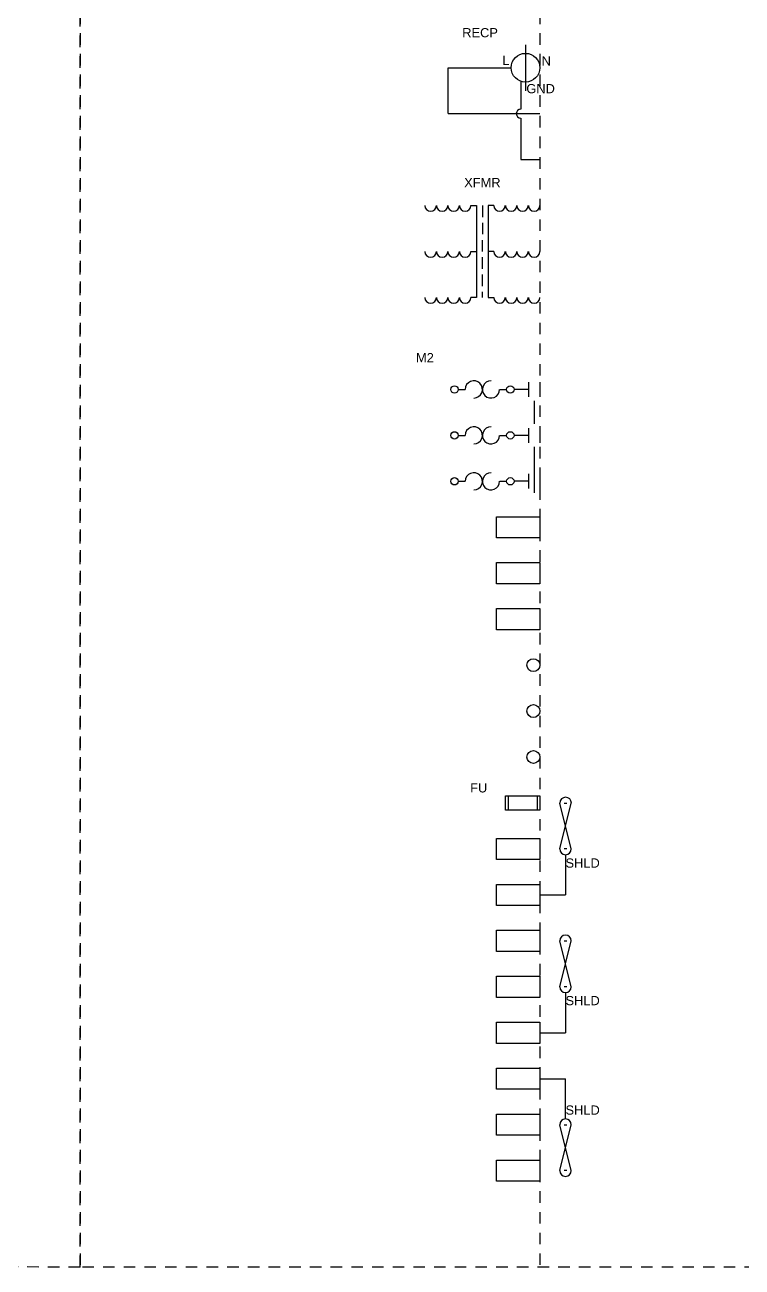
# Model space of a CAD drawing. Header units: inches. Extents: x 0 to 118, y -15 to 20.
# Drawn here: x 86.9 to 94.7, y -15.05 to -1.53 of the extents above; entities that cross this region are included whole.
import ezdxf
from ezdxf.enums import TextEntityAlignment as Align

# ---------------------------------------------------------------- set-up
doc = ezdxf.new("R2010")
doc.units = ezdxf.units.IN
doc.header["$MEASUREMENT"] = 0
doc.linetypes.add('HIDDEN2', pattern=[0.1875, 0.125, -0.0625])
for name, color, linetype in [('BORDER2', 220, 'HIDDEN2'), ('LINK', 9, 'Continuous'), ('SYMS', 7, 'Continuous'), ('WIRES', 7, 'Continuous')]:
    doc.layers.add(name, color=color, linetype=linetype)
doc.styles.add('INERCONNECT TABLES', font='arial.ttf', dxfattribs={"height": 0.1})
doc.styles.get("Standard").update_dxf_attribs({"font": 'arial.ttf'})
doc.styles.add('WD', font='arial.ttf', dxfattribs={"height": 1})
doc.styles.add('WD_IEC', font='isocp2.shx', dxfattribs={"width": 0.9, "height": 4})

# ---------------------------------------------------------------- blocks, each defined once
blk = doc.blocks.new('TB-TB-TB_Square_L')
for points in [[(-0.472, 0.115), (0, 0.115), (0, -0.115), (-0.472, -0.115)], [(-0.472, -0.385), (0, -0.385), (0, -0.615), (-0.472, -0.615)], [(-0.472, -0.885), (0, -0.885), (0, -1.115), (-0.472, -1.115)]]:
    blk.add_lwpolyline(points, close=True)
at = {"linetype": 'Continuous', "style": 'INERCONNECT TABLES', "flags": 8}
for tag, p in [('Tag1', (-0.572, 0.165)), ('Tag2', (-0.572, -0.335)), ('Desc2', (-3.5, -0.5)), ('Desc3', (-3.5, -0.65)), ('Tag3', (-0.572, -0.835))]:
    blk.add_attdef(tag, text='', height=0.1, dxfattribs=at).set_placement(p, align=Align.MIDDLE_RIGHT)
at = {"style": 'WD', "width": 0.7, "flags": 9}
blk.add_attdef('FAMILY', (-0.319, 0.132), '', height=0.01, dxfattribs=at)
at = {"style": 'WD', "flags": 9}
for tag, p in [('X4TERM01', (-0.472, 0)), ('X2TERM01', (-0.236, 0.115)), ('X1TERM01', (0, 0)), ('X8TERM01', (-0.236, -0.115)), ('X2TERM02', (-0.236, -0.385)), ('X4TERM02', (-0.472, -0.5)), ('X1TERM02', (0, -0.5)), ('X8TERM02', (-0.236, -0.615)), ('X2TERM03', (-0.236, -0.885)), ('X4TERM03', (-0.472, -1)), ('X1TERM03', (0, -1)), ('X8TERM03', (-0.236, -1.115))]:
    blk.add_attdef(tag, p, '', height=0.0125, dxfattribs=at)
at = {"linetype": 'Continuous', "style": 'INERCONNECT TABLES', "flags": 8}
for tag, p in [('Term1', (-0.236, 0)), ('Term2', (-0.236, -0.5)), ('Term3', (-0.236, -1))]:
    blk.add_attdef(tag, text='', height=0.1, dxfattribs=at).set_placement(p, align=Align.MIDDLE_CENTER)
at = {"linetype": 'Continuous', "style": 'INERCONNECT TABLES', "flags": 9}
for tag, p in [('LOC', (-0.32, 0.091)), ('P/N', (-0.319, 0.104)), ('INST', (-0.319, 0.074))]:
    blk.add_attdef(tag, p, '', height=0.01, dxfattribs=at)
blk.add_attdef('MFG', text='', height=0.01, dxfattribs=at).set_placement((-0.288, 0.119), align=Align.RIGHT)
at = {"style": 'INERCONNECT TABLES', "flags": 8}
blk.add_attdef('Desc1', text='', height=0.1, dxfattribs=at).set_placement((-3.5, -0.35), align=Align.MIDDLE_RIGHT)
blk = doc.blocks.new('TB-TB-TB_Round_L')
for centre in [(-0.07, 0), (-0.07, -0.5), (-0.07, -1)]:
    blk.add_circle(centre, 0.0699)
at = {"linetype": 'Continuous', "style": 'INERCONNECT TABLES', "flags": 8}
for tag, p in [('Tag1', (-0.17, 0.145)), ('Term1', (-0.221, 0)), ('Tag2', (-0.17, -0.355)), ('Desc2', (-3.5, -0.5)), ('Term2', (-0.221, -0.5)), ('Desc3', (-3.5, -0.65)), ('Tag3', (-0.17, -0.855)), ('Term3', (-0.221, -1))]:
    blk.add_attdef(tag, text='', height=0.1, dxfattribs=at).set_placement(p, align=Align.MIDDLE_RIGHT)
at = {"flags": 9}
for tag, p, height, style in [('X4TERM01', (-0.14, 0), 0.0125, 'WD'), ('X2TERM01', (-0.07, 0.07), 0.0125, 'WD'), ('X1TERM01', (0, 0), 0.0125, 'WD'), ('X8TERM01', (-0.07, -0.07), 0.0125, 'WD'), ('INST', (0.048, -0.098), 0.01, 'INERCONNECT TABLES'), ('FAMILY', (0.051, -0.033), 0.01, 'INERCONNECT TABLES'), ('X4TERM02', (-0.14, -0.5), 0.0125, 'WD'), ('X2TERM02', (-0.07, -0.43), 0.0125, 'WD'), ('X1TERM02', (0, -0.5), 0.0125, 'WD'), ('X8TERM02', (-0.07, -0.57), 0.0125, 'WD'), ('X2TERM03', (-0.07, -0.93), 0.0125, 'WD'), ('X4TERM03', (-0.14, -1), 0.0125, 'WD'), ('X8TERM03', (-0.07, -1.07), 0.0125, 'WD'), ('X1TERM03', (0, -1), 0.0125, 'WD')]:
    blk.add_attdef(tag, p, '', height=height, dxfattribs=dict(at, style=style))
at = {"linetype": 'Continuous', "style": 'INERCONNECT TABLES', "flags": 9}
blk.add_attdef('MFG', text='', height=0.01, dxfattribs=at).set_placement((0.079, -0.048), align=Align.RIGHT)
for tag, p in [('P/N', (0.048, -0.065)), ('LOC', (0.049, -0.078))]:
    blk.add_attdef(tag, p, '', height=0.01, dxfattribs=at)
at = {"style": 'INERCONNECT TABLES', "flags": 8}
blk.add_attdef('Desc1', text='', height=0.1, dxfattribs=at).set_placement((-3.5, -0.35), align=Align.MIDDLE_RIGHT)
blk = doc.blocks.new('RECP_Simplex_L')
blk.add_line((-0.156, 0.25), (-0.156, -0.25))
at = {"layer": 'SYMS'}
blk.add_circle((-0.156, 0), 0.156, dxfattribs=at)
at = {"layer": 'WIRES'}
for p, q in [((-0.996, -0.5), (-0.996, 0)), ((-0.996, 0), (-0.312, 0)), ((-0.206, -0.148), (-0.206, -0.45)), ((-0.996, -0.5), (0, -0.5)), ((-0.206, -0.55), (-0.206, -1)), ((-0.206, -1), (0, -1))]:
    blk.add_line(p, q, dxfattribs=at)
blk.add_arc((-0.206, -0.5), 0.05, 90, 270, dxfattribs=at)
at = {"style": 'INERCONNECT TABLES', "flags": 8}
for tag, p in [('Tag1', (-0.456, 0.381)), ('Desc1', (-3.5, 0)), ('Desc2', (-3.5, -0.15)), ('Desc3', (-3.5, -0.3))]:
    blk.add_attdef(tag, text='', height=0.1, dxfattribs=at).set_placement(p, align=Align.MIDDLE_RIGHT)
blk.add_attdef('Rating', text='', height=0.1, dxfattribs=at).set_placement((-0.156, 0.3), align=Align.CENTER)
at = {"linetype": 'Continuous', "style": 'INERCONNECT TABLES', "flags": 8}
blk.add_attdef('Term2', text='', height=0.1, dxfattribs=at).set_placement((-0.33, 0.131), align=Align.TOP_RIGHT)
at = {"style": 'WD', "flags": 9}
for tag, p, height in [('X4TERM01', (-0.312, 0), 0.0125), ('FAMILY', (-0.207, 0.123), 0.01), ('INST', (-0.192, 0.051), 0.01), ('X1TERM02', (0, 0), 0.0125), ('X8TERM03', (-0.206, -0.148), 0.0125)]:
    blk.add_attdef(tag, p, '', height=height, dxfattribs=at)
at = {"linetype": 'Continuous', "style": 'WD', "flags": 9}
for tag, p in [('MFG', (-0.178, 0.089)), ('LOC', (-0.177, 0.108)), ('P/N', (-0.176, 0.071))]:
    blk.add_attdef(tag, text='', height=0.01, dxfattribs=at).set_placement(p, align=Align.CENTER)
at = {"linetype": 'Continuous', "style": 'INERCONNECT TABLES', "flags": 8}
for tag, p in [('Term1', (0.019, 0.124)), ('Term3', (-0.147, -0.178))]:
    blk.add_attdef(tag, text='', height=0.1, dxfattribs=at).set_placement(p, align=Align.TOP_LEFT)
blk = doc.blocks.new('TB-TB_Square-Shld_L')
for p, q in [((0.264, 0), (0.295, 0)), ((0.295, -0.5), (0.264, -0.5)), ((0.279, -0.562), (0.279, -1)), ((0, -1), (0.279, -1))]:
    blk.add_line(p, q)
for points in [[(-0.472, 0.115), (0, 0.115), (0, -0.115), (-0.472, -0.115)], [(-0.472, -0.385), (0, -0.385), (0, -0.615), (-0.472, -0.615)], [(-0.472, -0.885), (0, -0.885), (0, -1.115), (-0.472, -1.115)]]:
    blk.add_lwpolyline(points, close=True)
for centre, start, end in [((0.279, 0), 360, 180), ((0.279, -0.5), 180, 0)]:
    blk.add_arc(centre, 0.0625, start, end)
at = {"layer": 'LINK'}
for p, q in [((0.342, -0.5), (0.217, 0)), ((0.217, -0.5), (0.342, 0))]:
    blk.add_line(p, q, dxfattribs=at)
at = {"linetype": 'Continuous', "style": 'INERCONNECT TABLES', "flags": 8}
for tag, p in [('Tag1', (-0.572, 0.165)), ('Tag2', (-0.572, -0.335)), ('Desc2', (-3.5, -0.5)), ('Desc3', (-3.5, -0.65)), ('Tag3', (-0.572, -0.835))]:
    blk.add_attdef(tag, text='', height=0.1, dxfattribs=at).set_placement(p, align=Align.MIDDLE_RIGHT)
at = {"style": 'WD', "width": 0.7, "flags": 9}
blk.add_attdef('FAMILY', (-0.319, 0.132), '', height=0.01, dxfattribs=at)
for tag, p, height, style, flags in [('X4TERM01', (-0.472, 0), 0.0125, 'WD', 9), ('X2TERM01', (-0.236, 0.115), 0.0125, 'WD', 9), ('X1TERM01', (0, 0), 0.0125, 'WD', 9), ('X4TERM01', (0.264, 0), 0.01, 'WD', 9), ('X2TERM02', (0.279, 0.062), 0.01, 'WD', 9), ('X1TERM01', (0.295, 0), 0.01, 'WD', 9), ('X8TERM01', (-0.236, -0.115), 0.0125, 'WD', 9), ('X2TERM02', (-0.236, -0.385), 0.0125, 'WD', 9), ('X4TERM02', (-0.472, -0.5), 0.0125, 'WD', 9), ('X1TERM02', (0, -0.5), 0.0125, 'WD', 9), ('X4TERM01', (0.264, -0.5), 0.01, 'WD', 1), ('X1TERM01', (0.295, -0.5), 0.01, 'WD', 1), ('X8TERM02', (-0.236, -0.615), 0.0125, 'WD', 9), ('X8TERM02', (0.279, -0.562), 0.01, 'WD', 1), ('Shield', (0.279, -0.7), 0.1, 'INERCONNECT TABLES', 8), ('X2TERM03', (-0.236, -0.885), 0.0125, 'WD', 9), ('X4TERM03', (-0.472, -1), 0.0125, 'WD', 9), ('X1TERM03', (0, -1), 0.0125, 'WD', 9), ('X8TERM03', (-0.236, -1.115), 0.0125, 'WD', 9)]:
    blk.add_attdef(tag, p, '', height=height, dxfattribs=dict(style=style, flags=flags))
at = {"linetype": 'Continuous', "style": 'INERCONNECT TABLES', "flags": 8}
for tag, p in [('Term1', (-0.236, 0)), ('Term2', (-0.236, -0.5)), ('Term3', (-0.236, -1))]:
    blk.add_attdef(tag, text='', height=0.1, dxfattribs=at).set_placement(p, align=Align.MIDDLE_CENTER)
at = {"linetype": 'Continuous', "style": 'INERCONNECT TABLES', "flags": 9}
for tag, p in [('LOC', (-0.32, 0.091)), ('P/N', (-0.319, 0.104)), ('INST', (-0.319, 0.074))]:
    blk.add_attdef(tag, p, '', height=0.01, dxfattribs=at)
blk.add_attdef('MFG', text='', height=0.01, dxfattribs=at).set_placement((-0.288, 0.119), align=Align.RIGHT)
at = {"style": 'WD', "flags": 9}
for tag, p in [('X8LINKL', (0.217, 0)), ('X8LINKR', (0.342, 0)), ('X2LINKL', (0.217, -0.5)), ('X2LINKR', (0.342, -0.5))]:
    blk.add_attdef(tag, text='', height=0.01, dxfattribs=at).set_placement(p, align=Align.CENTER)
at = {"style": 'INERCONNECT TABLES', "flags": 8}
blk.add_attdef('Desc1', text='', height=0.1, dxfattribs=at).set_placement((-3.5, -0.35), align=Align.MIDDLE_RIGHT)
blk = doc.blocks.new('Shld-TB-TB_Square_L')
for p, q in [((0.264, -0.5), (0.295, -0.5)), ((0.295, -1), (0.264, -1))]:
    blk.add_line(p, q)
for points in [[(-0.472, 0.115), (0, 0.115), (0, -0.115), (-0.472, -0.115)], [(-0.472, -0.385), (0, -0.385), (0, -0.615), (-0.472, -0.615)], [(-0.472, -0.885), (0, -0.885), (0, -1.115), (-0.472, -1.115)]]:
    blk.add_lwpolyline(points, close=True)
for centre, start, end in [((0.279, -0.5), 360, 180), ((0.279, -1), 180, 0)]:
    blk.add_arc(centre, 0.0625, start, end)
at = {"layer": 'LINK'}
for p, q in [((0.217, -1), (0.342, -0.5)), ((0.342, -1), (0.217, -0.5))]:
    blk.add_line(p, q, dxfattribs=at)
at = {"layer": 'WIRES'}
for p in [(0, 0), (0.279, -0.437)]:
    blk.add_line(p, (0.279, 0), dxfattribs=at)
at = {"linetype": 'Continuous', "style": 'INERCONNECT TABLES', "flags": 8}
for tag, p in [('Tag1', (-0.572, 0.165)), ('Tag2', (-0.572, -0.335)), ('Desc2', (-3.5, -0.5)), ('Desc3', (-3.5, -0.65)), ('Tag3', (-0.572, -0.835))]:
    blk.add_attdef(tag, text='', height=0.1, dxfattribs=at).set_placement(p, align=Align.MIDDLE_RIGHT)
at = {"style": 'WD', "width": 0.7, "flags": 9}
blk.add_attdef('FAMILY', (-0.319, 0.132), '', height=0.01, dxfattribs=at)
for tag, p, height, style, flags in [('X4TERM01', (-0.472, 0), 0.0125, 'WD', 9), ('X2TERM01', (-0.236, 0.115), 0.0125, 'WD', 9), ('X1TERM01', (0, 0), 0.0125, 'WD', 9), ('X8TERM01', (-0.236, -0.115), 0.0125, 'WD', 9), ('X2TERM02', (-0.236, -0.385), 0.0125, 'WD', 9), ('Shield', (0.279, -0.391), 0.1, 'INERCONNECT TABLES', 8), ('X4TERM02', (-0.472, -0.5), 0.0125, 'WD', 9), ('X1TERM02', (0, -0.5), 0.0125, 'WD', 9), ('X4TERM01', (0.264, -0.5), 0.01, 'WD', 9), ('X2TERM02', (0.279, -0.437), 0.01, 'WD', 9), ('X1TERM01', (0.295, -0.5), 0.01, 'WD', 9), ('X8TERM02', (-0.236, -0.615), 0.0125, 'WD', 9), ('X2TERM03', (-0.236, -0.885), 0.0125, 'WD', 9), ('X4TERM03', (-0.472, -1), 0.0125, 'WD', 9), ('X1TERM03', (0, -1), 0.0125, 'WD', 9), ('X4TERM01', (0.264, -1), 0.01, 'WD', 1), ('X8TERM02', (0.279, -1.062), 0.01, 'WD', 1), ('X1TERM01', (0.295, -1), 0.01, 'WD', 1), ('X8TERM03', (-0.236, -1.115), 0.0125, 'WD', 9)]:
    blk.add_attdef(tag, p, '', height=height, dxfattribs=dict(style=style, flags=flags))
at = {"linetype": 'Continuous', "style": 'INERCONNECT TABLES', "flags": 8}
for tag, p in [('Term1', (-0.236, 0)), ('Term2', (-0.236, -0.5)), ('Term3', (-0.236, -1))]:
    blk.add_attdef(tag, text='', height=0.1, dxfattribs=at).set_placement(p, align=Align.MIDDLE_CENTER)
at = {"linetype": 'Continuous', "style": 'INERCONNECT TABLES', "flags": 9}
for tag, p in [('LOC', (-0.32, 0.091)), ('P/N', (-0.319, 0.104)), ('INST', (-0.319, 0.074))]:
    blk.add_attdef(tag, p, '', height=0.01, dxfattribs=at)
blk.add_attdef('MFG', text='', height=0.01, dxfattribs=at).set_placement((-0.288, 0.119), align=Align.RIGHT)
at = {"style": 'INERCONNECT TABLES', "flags": 8}
blk.add_attdef('Desc1', text='', height=0.1, dxfattribs=at).set_placement((-3.5, -0.35), align=Align.MIDDLE_RIGHT)
at = {"style": 'WD', "flags": 9}
for tag, p in [('X8LINKL', (0.217, -0.5)), ('X8LINKR', (0.342, -0.5)), ('X2LINKL', (0.217, -1)), ('X2LINKR', (0.342, -1))]:
    blk.add_attdef(tag, text='', height=0.01, dxfattribs=at).set_placement(p, align=Align.CENTER)
blk = doc.blocks.new('XFMR_3PH_L')
for p, q in [((-0.75, 0), (-0.688, 0)), ((-0.688, 0), (-0.688, -1)), ((-0.625, 0), (-0.625, -0.125)), ((-0.562, 0), (-0.562, -1)), ((-0.5, 0), (-0.562, 0)), ((-0.625, -0.188), (-0.625, -0.312)), ((-0.625, -0.5), (-0.625, -0.375)), ((-0.75, -0.5), (-0.688, -0.5)), ((-0.5, -0.5), (-0.562, -0.5)), ((-0.625, -0.688), (-0.625, -0.562)), ((-0.625, -0.875), (-0.625, -0.75)), ((-0.625, -1), (-0.625, -0.938)), ((-0.688, -1), (-0.75, -1)), ((-0.562, -1), (-0.5, -1))]:
    blk.add_line(p, q)
for centre in [(-1.188, 0), (-1.062, 0), (-0.938, 0), (-0.812, 0), (-0.438, 0), (-0.312, 0), (-0.188, 0), (-0.062, 0), (-1.188, -0.5), (-1.062, -0.5), (-0.938, -0.5), (-0.812, -0.5), (-0.438, -0.5), (-0.312, -0.5), (-0.188, -0.5), (-0.062, -0.5), (-1.188, -1), (-1.062, -1), (-0.938, -1), (-0.812, -1), (-0.438, -1), (-0.312, -1), (-0.188, -1), (-0.062, -1)]:
    blk.add_arc(centre, 0.0625, 180, 0)
at = {"style": 'INERCONNECT TABLES', "flags": 8}
for tag, p in [('Tag1', (-0.625, 0.2)), ('Rating', (-0.625, 0.05))]:
    blk.add_attdef(tag, text='', height=0.1, dxfattribs=at).set_placement(p, align=Align.CENTER)
at = {"style": 'INERCONNECT TABLES'}
for tag, p in [('OuterTerm1', (-1.019, 0.05)), ('Term1', (0.25, 0.05)), ('OuterTerm2', (-1.019, -0.45)), ('Term2', (0.25, -0.45)), ('OuterTerm3', (-1.019, -0.95)), ('Term3', (0.25, -0.95))]:
    blk.add_attdef(tag, text='', height=0.1, dxfattribs=at).set_placement(p, align=Align.RIGHT)
at = {"style": 'WD_IEC', "flags": 1}
for tag, p in [('X4TERM01', (-1.25, 0)), ('X2TERM07', (-0.625, 0)), ('X4TERM02', (-1.25, -0.5)), ('X4TERM03', (-1.25, -1)), ('X8TERM08', (-0.625, -1))]:
    blk.add_attdef(tag, p, '', height=0.016, dxfattribs=at)
for tag, height, style, flags, p in [('X1TERM04', 0.016, 'WD_IEC', 1, (0.095, 0)), ('FAMILY', 0.01, 'WD', 9, (-0.724, -0.126)), ('X1TERM05', 0.016, 'WD_IEC', 1, (0.097, -0.5)), ('X1TERM06', 0.016, 'WD_IEC', 1, (0.098, -1))]:
    blk.add_attdef(tag, text='', height=height, dxfattribs=dict(style=style, flags=flags)).set_placement(p, align=Align.RIGHT)
at = {"linetype": 'Continuous', "style": 'INERCONNECT TABLES', "flags": 9}
for tag, p in [('MFG', (-0.742, -0.139)), ('P/N', (-0.75, -0.154)), ('LOC', (-0.744, -0.168)), ('INST', (-0.741, -0.182))]:
    blk.add_attdef(tag, text='', height=0.01, dxfattribs=at).set_placement(p, align=Align.RIGHT)
at = {"style": 'INERCONNECT TABLES', "flags": 8}
blk.add_attdef('Desc1', text='', height=0.1, dxfattribs=at).set_placement((-3.5, -0.35), align=Align.MIDDLE_RIGHT)
at = {"linetype": 'Continuous', "style": 'INERCONNECT TABLES', "flags": 8}
for tag, p in [('Desc2', (-3.5, -0.5)), ('Desc3', (-3.5, -0.65))]:
    blk.add_attdef(tag, text='', height=0.1, dxfattribs=at).set_placement(p, align=Align.MIDDLE_RIGHT)
blk = doc.blocks.new('Fuse-TB_Square-Shld_L')
for p, q in [((-0.375, -0.078), (-0.375, 0.078)), ((-0.375, 0.078), (0, 0.078)), ((-0.344, 0.078), (-0.344, -0.078)), ((-0.031, 0.078), (-0.031, -0.078)), ((0, 0.078), (0, -0.078)), ((0, -0.078), (-0.375, -0.078)), ((0.264, 0), (0.295, 0)), ((0.295, -0.5), (0.264, -0.5))]:
    blk.add_line(p, q)
for points in [[(-0.472, -0.385), (0, -0.385), (0, -0.615), (-0.472, -0.615)], [(-0.472, -0.885), (0, -0.885), (0, -1.115), (-0.472, -1.115)]]:
    blk.add_lwpolyline(points, close=True)
for centre, start, end in [((0.28, 0), 360, 180), ((0.279, -0.5), 180, 0)]:
    blk.add_arc(centre, 0.0625, start, end)
at = {"layer": 'LINK'}
for p, q in [((0.217, -0.5), (0.342, 0)), ((0.342, -0.5), (0.217, 0))]:
    blk.add_line(p, q, dxfattribs=at)
at = {"layer": 'WIRES'}
for p in [(0.279, -0.563), (0, -1)]:
    blk.add_line(p, (0.279, -1), dxfattribs=at)
at = {"style": 'INERCONNECT TABLES', "flags": 8}
for tag, p in [('Tag1', (-0.572, 0.165)), ('Desc1', (-3.5, -0.35))]:
    blk.add_attdef(tag, text='', height=0.1, dxfattribs=at).set_placement(p, align=Align.MIDDLE_RIGHT)
for tag, height, style, flags, p in [('Term1', 0.1, 'INERCONNECT TABLES', 8, (-0.188, 0.1)), ('X8LINKL', 0.01, 'WD', 9, (0.217, 0)), ('X8LINKR', 0.01, 'WD', 9, (0.342, 0)), ('X2LINKL', 0.01, 'WD', 9, (0.217, -0.5)), ('X2LINKR', 0.01, 'WD', 9, (0.342, -0.5))]:
    blk.add_attdef(tag, text='', height=height, dxfattribs=dict(style=style, flags=flags)).set_placement(p, align=Align.CENTER)
blk.add_attdef('FU_Rating', text='', height=0.1, dxfattribs=at).set_placement((-0.188, 0), align=Align.MIDDLE_CENTER)
for tag, p, height, style, flags in [('X4TERM01', (-0.375, 0), 0.0109, 'WD', 9), ('X2LINK', (-0.188, 0.109), 0.01, 'WD', 9), ('X1TERM01', (0, 0), 0.0109, 'WD', 9), ('X4TERM01', (0.264, 0), 0.01, 'WD', 9), ('X2TERM02', (0.28, 0.062), 0.01, 'WD', 9), ('X1TERM01', (0.295, 0), 0.01, 'WD', 9), ('X8LINK', (-0.188, -0.109), 0.01, 'WD', 9), ('X2TERM02', (-0.236, -0.385), 0.0125, 'WD', 9), ('X4TERM02', (-0.472, -0.5), 0.0125, 'WD', 9), ('X1TERM02', (0, -0.5), 0.0125, 'WD', 9), ('X4TERM01', (0.264, -0.5), 0.01, 'WD', 1), ('X1TERM01', (0.295, -0.5), 0.01, 'WD', 1), ('X8TERM02', (-0.236, -0.615), 0.0125, 'WD', 9), ('X8TERM02', (0.279, -0.563), 0.01, 'WD', 1), ('Shield', (0.279, -0.703), 0.1, 'INERCONNECT TABLES', 8), ('X2TERM03', (-0.236, -0.885), 0.0125, 'WD', 9), ('X4TERM03', (-0.472, -1), 0.0125, 'WD', 9), ('X1TERM03', (0, -1), 0.0125, 'WD', 9), ('X8TERM03', (-0.236, -1.115), 0.0125, 'WD', 9)]:
    blk.add_attdef(tag, p, '', height=height, dxfattribs=dict(style=style, flags=flags))
at = {"linetype": 'Continuous', "style": 'INERCONNECT TABLES', "flags": 8}
for tag, p in [('Tag2', (-0.572, -0.35)), ('Desc2', (-3.5, -0.5)), ('Desc3', (-3.5, -0.65)), ('Tag3', (-0.572, -0.835))]:
    blk.add_attdef(tag, text='', height=0.1, dxfattribs=at).set_placement(p, align=Align.MIDDLE_RIGHT)
at = {"linetype": 'Continuous', "style": 'INERCONNECT TABLES', "flags": 9}
for tag, p in [('LOC', (-0.32, -0.409)), ('P/N', (-0.319, -0.396)), ('INST', (-0.319, -0.426))]:
    blk.add_attdef(tag, p, '', height=0.01, dxfattribs=at)
at = {"style": 'WD', "width": 0.7, "flags": 9}
blk.add_attdef('FAMILY', (-0.319, -0.368), '', height=0.01, dxfattribs=at)
at = {"linetype": 'Continuous', "style": 'INERCONNECT TABLES', "flags": 9}
blk.add_attdef('MFG', text='', height=0.01, dxfattribs=at).set_placement((-0.288, -0.381), align=Align.RIGHT)
at = {"linetype": 'Continuous', "style": 'INERCONNECT TABLES', "flags": 8}
for tag, p in [('Term2', (-0.236, -0.5)), ('Term3', (-0.236, -1))]:
    blk.add_attdef(tag, text='', height=0.1, dxfattribs=at).set_placement(p, align=Align.MIDDLE_CENTER)
blk = doc.blocks.new('MTRStrt_L')
at = {"linetype": 'Continuous'}
for p, q in [((-0.119, 8.184), (-0.119, 8.024)), ((0.006, 8.184), (0.006, 8.024)), ((-0.119, 7.684), (-0.119, 7.524)), ((0.006, 7.684), (0.006, 7.524)), ((-0.119, 7.184), (-0.119, 7.024)), ((0.006, 7.184), (0.006, 7.024))]:
    blk.add_line(p, q, dxfattribs=at)
for p, q in [((-0.883, 8.104), (-0.807, 8.104)), ((-0.432, 8.104), (-0.356, 8.104)), ((-0.119, 8.104), (-0.276, 8.104)), ((-0.883, 7.604), (-0.807, 7.604)), ((-0.432, 7.604), (-0.356, 7.604)), ((-0.119, 7.604), (-0.276, 7.604)), ((-0.883, 7.104), (-0.807, 7.104)), ((-0.432, 7.104), (-0.356, 7.104)), ((-0.119, 7.104), (-0.276, 7.104))]:
    blk.add_line(p, q)
for centre in [(-0.923, 8.104), (-0.316, 8.104), (-0.923, 7.604), (-0.316, 7.604), (-0.923, 7.104), (-0.316, 7.104)]:
    blk.add_circle(centre, 0.04, dxfattribs=at)
for centre, start, end in [((-0.713, 8.104), 270.001, 180.002), ((-0.526, 8.104), 90, 0.001), ((-0.713, 7.604), 270.001, 180.002), ((-0.526, 7.604), 90, 0.001), ((-0.713, 7.104), 270.001, 180.002), ((-0.526, 7.104), 90, 0.001)]:
    blk.add_arc(centre, 0.0938, start, end)
at = {"layer": 'LINK'}
for p, q in [((-0.057, 7.979), (-0.057, 7.729)), ((-0.057, 7.479), (-0.057, 6.979))]:
    blk.add_line(p, q, dxfattribs=at)
blk.add_attdef('Tag1', text='', height=0.1).set_placement((-1.148, 8.369), align=Align.BOTTOM_RIGHT)
at = {"style": 'INERCONNECT TABLES', "flags": 8}
blk.add_attdef('Desc1', text='', height=0.1, dxfattribs=at).set_placement((-3.477, 8.259), align=Align.MIDDLE_RIGHT)
blk.add_attdef('Rating', text='', height=0.1).set_placement((-0.526, 8.198), align=Align.BOTTOM_CENTER)
at = {"linetype": 'Continuous', "style": 'INERCONNECT TABLES', "flags": 8}
for tag, p in [('Desc2', (-3.477, 8.107)), ('Desc3', (-3.477, 7.95))]:
    blk.add_attdef(tag, text='', height=0.1, dxfattribs=at).set_placement(p, align=Align.MIDDLE_RIGHT)
at = {"style": 'WD'}
for tag, p, height, flags in [('X1TERM02', (-0.276, 8.104), 0.0125, 1), ('X4TERM01', (0.024, 8.107), 0.0125, 1), ('FAMILY', (-0.502, 7.969), 0.01, 9), ('X1TERM02', (-0.276, 7.604), 0.0125, 1), ('X4TERM01', (0.037, 7.599), 0.0125, 1), ('X1TERM02', (-0.453, 7.112), 0.0125, 1), ('X4TERM01', (0.036, 7.095), 0.0125, 1)]:
    blk.add_attdef(tag, p, '', height=height, dxfattribs=dict(at, flags=flags))
for tag, p in [('X2LINK', (-0.256, 8.133)), ('X8LINK', (-0.057, 7.979)), ('X2LINK', (-0.057, 7.729)), ('X8LINK', (-0.414, 7.586)), ('X8LINK', (-0.057, 7.479)), ('X2LINK', (-0.214, 7.091))]:
    blk.add_attdef(tag, p, '', height=0.01, dxfattribs=at)
for tag, p in [('OuterTerm1', (-1.018, 7.879)), ('Term1', (0.495, 7.873)), ('OuterTerm2', (-1.018, 7.379)), ('OuterTerm3', (-1.018, 6.879)), ('Term3', (0.495, 6.873))]:
    blk.add_attdef(tag, text='', height=0.1).set_placement(p, align=Align.MIDDLE_RIGHT)
at = {"linetype": 'Continuous', "style": 'INERCONNECT TABLES', "flags": 9}
for tag, p in [('INST', (-0.506, 7.879)), ('LOC', (-0.5, 7.903)), ('P/N', (-0.494, 7.927))]:
    blk.add_attdef(tag, p, '', height=0.01, dxfattribs=at)
blk.add_attdef('MFG', text='', height=0.01, dxfattribs=at).set_placement((-0.462, 7.953), align=Align.RIGHT)
blk.add_attdef('Term2', text='', height=0.1).set_placement((0.103, 7.373), align=Align.MIDDLE_LEFT)

msp = doc.modelspace()

# ---------------------------------------------------------------- linework, layer by layer
at = {"layer": 'BORDER2'}
msp.add_line((92.5, 17.5), (92.5, -15.05), dxfattribs=at)
msp.add_lwpolyline([(72.5, 17.5), (87.5, 17.5), (87.5, -15.05), (72.5, -15), (72.5, 17.5)], dxfattribs=at)
msp.add_lwpolyline([(87.5, 17.5), (102.5, 17.5), (102.5, -15.05), (87.5, -15.05)], close=True, dxfattribs=at)

# ---------------------------------------------------------------- block references
for name, p, values in [('RECP_Simplex_L', (92.5, -2), {'Tag1': 'RECP', 'Term1': 'N', 'Term2': 'L', 'Term3': 'GND'}), ('XFMR_3PH_L', (92.5, -3.5), {'Tag1': 'XFMR'}), ('MTRStrt_L', (92.495, -13.604), {'Tag1': 'M2'}), ('Fuse-TB_Square-Shld_L', (92.5, -10), {'Tag1': 'FU', 'Shield': 'SHLD'}), ('TB-TB_Square-Shld_L', (92.5, -11.5), {'Shield': 'SHLD'}), ('Shld-TB-TB_Square_L', (92.5, -13), {'Shield': 'SHLD'})]:
    msp.add_blockref(name, p).add_auto_attribs(values)
for name, p in [('TB-TB-TB_Square_L', (92.5, -7)), ('TB-TB-TB_Round_L', (92.5, -8.5))]:
    msp.add_blockref(name, p)

doc.saveas('drawing.dxf')
